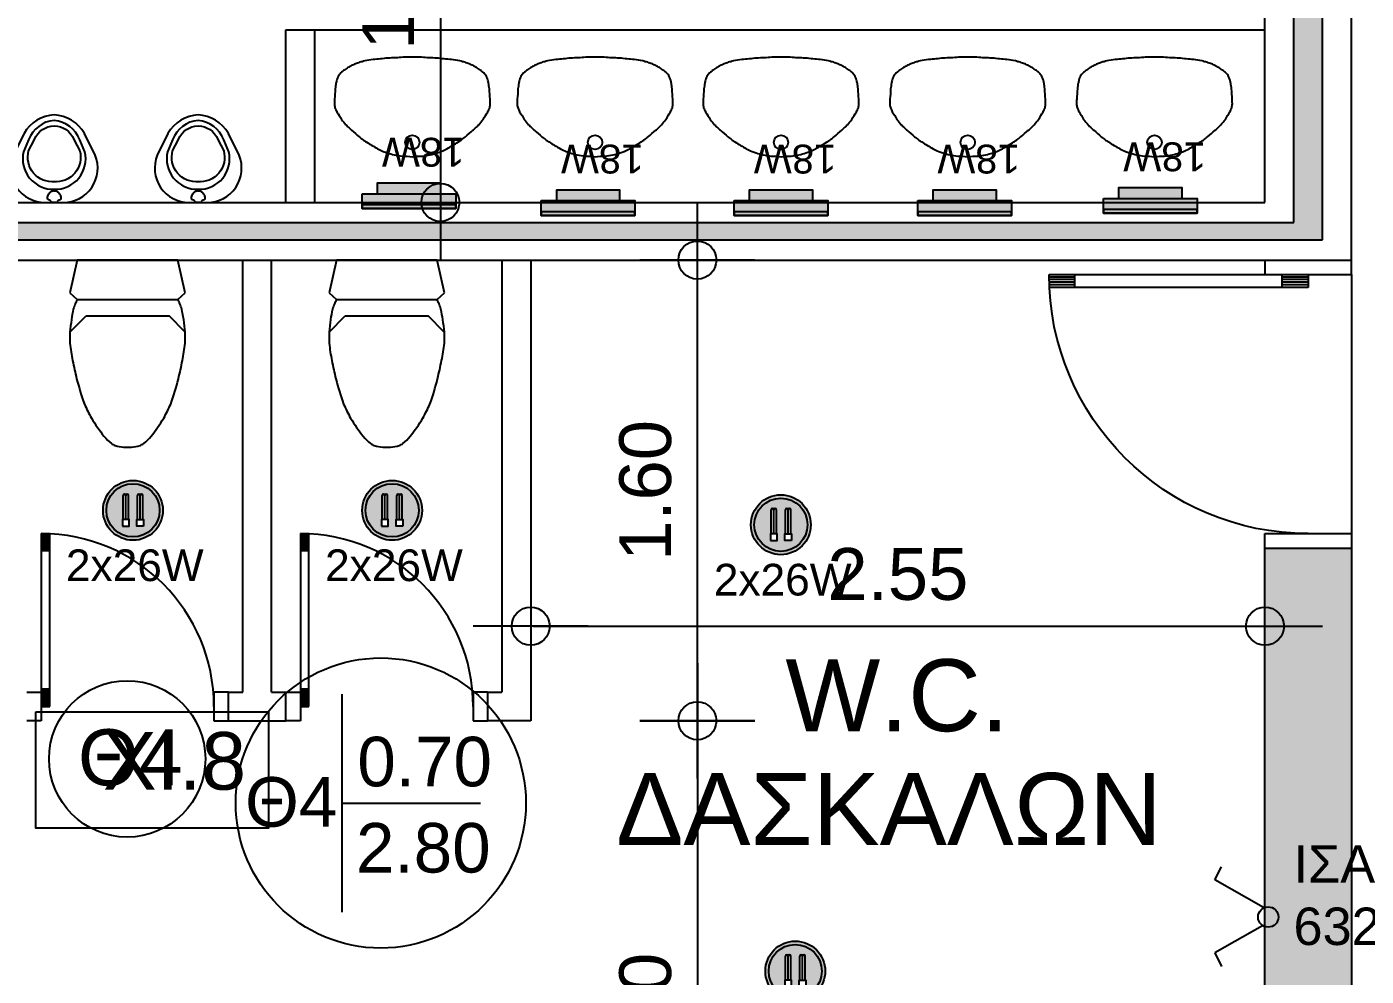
# Model space of a CAD drawing. Header units: metres. Extents: x -11 to 85, y -301 to 135.
# Drawn here: x 17.824 to 22.475, y -206.634 to -203.337 of the extents above; entities that cross this region are included whole.
import ezdxf

# ---------------------------------------------------------------- set-up
doc = ezdxf.new("R2010")
doc.units = ezdxf.units.M
doc.header["$LTSCALE"] = 0.036
doc.header["$PDMODE"] = 2
for name, color, linetype in [('arxitek isogeio', 252, 'Continuous'), ('DIMBLK', 252, 'Continuous'), ('elec fota hatch', 31, 'Continuous'), ('elec text', 20, 'Continuous'), ('electext', 20, 'Continuous'), ('Epipla', 252, 'Continuous'), ('hatch color', 252, 'Continuous'), ('HLEK_FL001_SYMBOLS', 230, 'Continuous'), ('Parathira', 252, 'Continuous')]:
    doc.layers.add(name, color=color, linetype=linetype)
doc.styles.add('COMU-N', font='arial.ttf')
doc.styles.get("Standard").update_dxf_attribs({"font": 'arial.ttf'})
doc.dimstyles.new('CADWDOT', dxfattribs={"dimscale": 0.1, "dimtxt": 1.8, "dimasz": 0.08, "dimexe": 2, "dimexo": 0, "dimgap": 0.09, "dimtad": 0, "dimrnd": 0.001, "dimzin": 0, "dimdsep": 46, "dimtxsty": 'Standard', "dimblk1": 'ARTDIM', "dimblk2": 'ARTDIM', "dimsah": 1, "dimcen": 0.09, "dimdle": 0.05, "dimse1": 1, "dimse2": 1, "dimadec": 0, "dimazin": 0, "dimtfac": 1, "dimtmove": 0, "dimatfit": 3, "dimldrblk": 'ARTDIM', "dimfxl": 2, "dimtvp": 0.9999, "dimtolj": 1, "dimtzin": 0, "dimarcsym": 0})

# ---------------------------------------------------------------- blocks, each defined once
blk = doc.blocks.new('ARTDIM')
at = {"layer": 'DIMBLK'}
for p, q in [((0, -24.9975), (0, 24.9975)), ((-24.9975, 0), (24.9975, 0))]:
    blk.add_line(p, q, dxfattribs=at)
blk.add_circle((0, 0), 8.25, dxfattribs=at)
blk = doc.blocks.new('*D1378')
at = {"layer": 'arxitek isogeio', "color": 0, "lineweight": -2}
blk.add_line((19.26, -202.4048), (19.26, -203.9388), dxfattribs=at)
at = {"layer": 'Defpoints', "color": 0, "transparency": 16777216}
for p in [(19.26, -202.3968), (19.26, -203.9468), (19.3945, -203.9468)]:
    blk.add_point(p, dxfattribs=at)
at = {"layer": 'arxitek isogeio', "color": 0, "lineweight": -2, "xscale": 0.008, "yscale": 0.008, "zscale": 0.008}
for p, rotation in [((19.26, -202.3968), 90), ((19.26, -203.9468), 270)]:
    blk.add_blockref('ARTDIM', p, dxfattribs=dict(at, rotation=rotation))
at = {"layer": 'arxitek isogeio', "color": 0, "insert": (19.08, -203.1718), "char_height": 0.18, "attachment_point": 5, "rotation": 90}
blk.add_mtext('\\A1;1.55', dxfattribs=at)
blk = doc.blocks.new('A$C27552F6E')
at = {"layer": 'Parathira'}
for p, q in [((0, -0.05), (0, 0)), ((0.3, 0), (0.3, -0.05)), ((0.3, -0.05), (0, -0.05)), ((0.15, -0.05), (0.15, -0.095)), ((1.05, -0.05), (0.15, -0.05)), ((0.15, -0.059), (0.24, -0.059)), ((0.15, -0.068), (0.24, -0.068)), ((0.15, -0.077), (0.24, -0.077)), ((0.15, -0.086), (0.24, -0.086)), ((0.24, -0.095), (0.24, -0.05)), ((0.96, -0.095), (0.96, -0.05)), ((0.96, -0.059), (1.05, -0.059)), ((0.96, -0.068), (1.0498, -0.068)), ((0.96, -0.077), (1.0496, -0.077)), ((0.96, -0.086), (1.0493, -0.086)), ((0.15, -0.095), (1.0489, -0.095)), ((0.3, -0.95), (0, -0.95)), ((0, -0.95), (0, -1)), ((0.3, -1), (0.3, -0.95))]:
    blk.add_line(p, q, dxfattribs=at)
blk.add_arc((0.15, -0.05), 0.9, 270, 0, dxfattribs=at)
blk = doc.blocks.new('A$C63AD02B1')
at = {"layer": 'Epipla'}
for points in [[(0.0312, 0, 0.530827), (0.1424, 0.1644), (0.1048, 0.2403, 0.24908), (0, 0.3047, 0.24908), (-0.1048, 0.2403), (-0.1424, 0.1644, 0.530827), (-0.0312, 0), (-0.0075, 0, 0.530827)], [(0.5312, 0, 0.530827), (0.6424, 0.1644), (0.6048, 0.2403, 0.24908), (0.5, 0.3047, 0.24908), (0.3952, 0.2403), (0.3576, 0.1644, 0.530827), (0.4688, 0), (0.4925, 0, 0.530827)], [(1.0312, 0, 0.530827), (1.1424, 0.1644), (1.1048, 0.2403, 0.24908), (1, 0.3047, 0.24908), (0.8952, 0.2403), (0.8576, 0.1644, 0.530827), (0.9688, 0), (0.9925, 0, 0.530827)], [(1.5312, 0, 0.530827), (1.6424, 0.1644), (1.6048, 0.2403, 0.24908), (1.5, 0.3047, 0.24908), (1.3952, 0.2403), (1.3576, 0.1644, 0.530827), (1.4688, 0), (1.4925, 0, 0.530827)], [(2.0312, 0, 0.530827), (2.1424, 0.1644), (2.1048, 0.2403, 0.24908), (2, 0.3047, 0.24908), (1.8952, 0.2403), (1.8576, 0.1644, 0.530827), (1.9688, 0), (1.9925, 0, 0.530827)], [(2.6265, 0, 0.530827), (2.7377, 0.1644), (2.7001, 0.2403, 0.24908), (2.5953, 0.3047, 0.24908), (2.4905, 0.2403), (2.4529, 0.1644, 0.530827), (2.5641, 0), (2.5878, 0, 0.530827)], [(3.1265, 0, 0.530827), (3.2377, 0.1644), (3.2001, 0.2403, 0.24908), (3.0953, 0.3047, 0.24908), (2.9905, 0.2403), (2.9529, 0.1644, 0.530827), (3.0641, 0), (3.0878, 0, 0.530827)], [(0.0022, 0.0724, -0.528142), (-0.0887, 0.1799), (-0.0683, 0.2194, -0.292785), (0, 0.2668, -0.292785), (0.0683, 0.2194), (0.0887, 0.1799, -0.528142), (-0.0022, 0.0724)], [(0.5022, 0.0724, -0.528142), (0.4113, 0.1799), (0.4317, 0.2194, -0.292785), (0.5, 0.2668, -0.292785), (0.5683, 0.2194), (0.5887, 0.1799, -0.528142), (0.4978, 0.0724)], [(1.0022, 0.0724, -0.528142), (0.9113, 0.1799), (0.9317, 0.2194, -0.292785), (1, 0.2668, -0.292785), (1.0683, 0.2194), (1.0887, 0.1799, -0.528142), (0.9978, 0.0724)], [(1.5022, 0.0724, -0.528142), (1.4113, 0.1799), (1.4317, 0.2194, -0.292785), (1.5, 0.2668, -0.292785), (1.5683, 0.2194), (1.5887, 0.1799, -0.528142), (1.4978, 0.0724)], [(2.0022, 0.0724, -0.528142), (1.9113, 0.1799), (1.9317, 0.2194, -0.292785), (2, 0.2668, -0.292785), (2.0683, 0.2194), (2.0887, 0.1799, -0.528142), (1.9978, 0.0724)], [(2.5975, 0.0724, -0.528142), (2.5066, 0.1799), (2.527, 0.2194, -0.292785), (2.5953, 0.2668, -0.292785), (2.6636, 0.2194), (2.6839, 0.1799, -0.528142), (2.5931, 0.0724)], [(3.0975, 0.0724, -0.528142), (3.0066, 0.1799), (3.027, 0.2194, -0.292785), (3.0953, 0.2668, -0.292785), (3.1636, 0.2194), (3.1839, 0.1799, -0.528142), (3.0931, 0.0724)], [(0.0075, 0), (0.0312, 0, 0.530827)], [(0.5075, 0), (0.5312, 0, 0.530827)], [(1.0075, 0), (1.0312, 0, 0.530827)], [(1.5075, 0), (1.5312, 0, 0.530827)], [(2.0075, 0), (2.0312, 0, 0.530827)], [(2.6028, 0), (2.6265, 0, 0.530827)], [(3.1028, 0), (3.1265, 0, 0.530827)]]:
    blk.add_lwpolyline(points, format="xyb", dxfattribs=at)
for points in [[(0, 0.0459, 0.491013), (0.1066, 0.1763), (0.0887, 0.2182, 0.284123), (0, 0.2854, 0.284123), (-0.0887, 0.2182), (-0.1066, 0.1763, 0.491013)], [(0.5, 0.0459, 0.491013), (0.6066, 0.1763), (0.5887, 0.2182, 0.284123), (0.5, 0.2854, 0.284123), (0.4113, 0.2182), (0.3934, 0.1763, 0.491013)], [(1, 0.0459, 0.491013), (1.1066, 0.1763), (1.0887, 0.2182, 0.284123), (1, 0.2854, 0.284123), (0.9113, 0.2182), (0.8934, 0.1763, 0.491013)], [(1.5, 0.0459, 0.491013), (1.6066, 0.1763), (1.5887, 0.2182, 0.284123), (1.5, 0.2854, 0.284123), (1.4113, 0.2182), (1.3934, 0.1763, 0.491013)], [(2, 0.0459, 0.491013), (2.1066, 0.1763), (2.0887, 0.2182, 0.284123), (2, 0.2854, 0.284123), (1.9113, 0.2182), (1.8934, 0.1763, 0.491013)], [(2.5953, 0.0459, 0.491013), (2.7019, 0.1763), (2.6839, 0.2182, 0.284123), (2.5953, 0.2854, 0.284123), (2.5066, 0.2182), (2.4887, 0.1763, 0.491013)], [(3.0953, 0.0459, 0.491013), (3.2019, 0.1763), (3.1839, 0.2182, 0.284123), (3.0953, 0.2854, 0.284123), (3.0066, 0.2182), (2.9887, 0.1763, 0.491013)]]:
    blk.add_lwpolyline(points, format="xyb", close=True, dxfattribs=at)
for points in [[(0.0104, 0.0031), (0.0104, 0.002), (0.01, 0.001), (0.009, 0.0003), (0.0075, 0), (-0.0075, 0), (-0.009, 0.0003), (-0.01, 0.001), (-0.0104, 0.002), (-0.0104, 0.0031), (-0.0115, 0.0053), (-0.0138, 0.007), (-0.0168, 0.008), (-0.0203, 0.0096), (-0.0226, 0.012), (-0.0233, 0.0148), (-0.0231, 0.0183), (-0.0224, 0.0218), (-0.0214, 0.0253), (-0.0201, 0.0281), (-0.0185, 0.0307), (-0.0165, 0.0333), (-0.0141, 0.0355), (-0.0113, 0.0375), (-0.0082, 0.0393), (-0.0056, 0.0402), (-0.0029, 0.0408), (0, 0.041), (0.0029, 0.0408), (0.0056, 0.0402), (0.0082, 0.0393), (0.0113, 0.0375), (0.0141, 0.0355), (0.0165, 0.0333), (0.0185, 0.0307), (0.0201, 0.0281), (0.0214, 0.0253), (0.0224, 0.0218), (0.0231, 0.0183), (0.0233, 0.0148), (0.0226, 0.012), (0.0203, 0.0096), (0.0168, 0.008), (0.0138, 0.007), (0.0115, 0.0053)], [(0.5104, 0.0031), (0.5104, 0.002), (0.51, 0.001), (0.509, 0.0003), (0.5075, 0), (0.4925, 0), (0.491, 0.0003), (0.49, 0.001), (0.4896, 0.002), (0.4896, 0.0031), (0.4885, 0.0053), (0.4862, 0.007), (0.4832, 0.008), (0.4797, 0.0096), (0.4774, 0.012), (0.4767, 0.0148), (0.4769, 0.0183), (0.4776, 0.0218), (0.4786, 0.0253), (0.4799, 0.0281), (0.4815, 0.0307), (0.4835, 0.0333), (0.4859, 0.0355), (0.4887, 0.0375), (0.4918, 0.0393), (0.4944, 0.0402), (0.4971, 0.0408), (0.5, 0.041), (0.5029, 0.0408), (0.5056, 0.0402), (0.5082, 0.0393), (0.5113, 0.0375), (0.5141, 0.0355), (0.5165, 0.0333), (0.5185, 0.0307), (0.5201, 0.0281), (0.5214, 0.0253), (0.5224, 0.0218), (0.5231, 0.0183), (0.5233, 0.0148), (0.5226, 0.012), (0.5203, 0.0096), (0.5168, 0.008), (0.5138, 0.007), (0.5115, 0.0053)], [(1.0104, 0.0031), (1.0104, 0.002), (1.01, 0.001), (1.009, 0.0003), (1.0075, 0), (0.9925, 0), (0.991, 0.0003), (0.99, 0.001), (0.9896, 0.002), (0.9896, 0.0031), (0.9885, 0.0053), (0.9862, 0.007), (0.9832, 0.008), (0.9797, 0.0096), (0.9774, 0.012), (0.9767, 0.0148), (0.9769, 0.0183), (0.9776, 0.0218), (0.9786, 0.0253), (0.9799, 0.0281), (0.9815, 0.0307), (0.9835, 0.0333), (0.9859, 0.0355), (0.9887, 0.0375), (0.9918, 0.0393), (0.9944, 0.0402), (0.9971, 0.0408), (1, 0.041), (1.0029, 0.0408), (1.0056, 0.0402), (1.0082, 0.0393), (1.0113, 0.0375), (1.0141, 0.0355), (1.0165, 0.0333), (1.0185, 0.0307), (1.0201, 0.0281), (1.0214, 0.0253), (1.0224, 0.0218), (1.0231, 0.0183), (1.0233, 0.0148), (1.0226, 0.012), (1.0203, 0.0096), (1.0168, 0.008), (1.0138, 0.007), (1.0115, 0.0053)], [(1.5104, 0.0031), (1.5104, 0.002), (1.51, 0.001), (1.509, 0.0003), (1.5075, 0), (1.4925, 0), (1.491, 0.0003), (1.49, 0.001), (1.4896, 0.002), (1.4896, 0.0031), (1.4885, 0.0053), (1.4862, 0.007), (1.4832, 0.008), (1.4797, 0.0096), (1.4774, 0.012), (1.4767, 0.0148), (1.4769, 0.0183), (1.4776, 0.0218), (1.4786, 0.0253), (1.4799, 0.0281), (1.4815, 0.0307), (1.4835, 0.0333), (1.4859, 0.0355), (1.4887, 0.0375), (1.4918, 0.0393), (1.4944, 0.0402), (1.4971, 0.0408), (1.5, 0.041), (1.5029, 0.0408), (1.5056, 0.0402), (1.5082, 0.0393), (1.5113, 0.0375), (1.5141, 0.0355), (1.5165, 0.0333), (1.5185, 0.0307), (1.5201, 0.0281), (1.5214, 0.0253), (1.5224, 0.0218), (1.5231, 0.0183), (1.5233, 0.0148), (1.5226, 0.012), (1.5203, 0.0096), (1.5168, 0.008), (1.5138, 0.007), (1.5115, 0.0053)], [(2.0104, 0.0031), (2.0104, 0.002), (2.01, 0.001), (2.009, 0.0003), (2.0075, 0), (1.9925, 0), (1.991, 0.0003), (1.99, 0.001), (1.9896, 0.002), (1.9896, 0.0031), (1.9885, 0.0053), (1.9862, 0.007), (1.9832, 0.008), (1.9797, 0.0096), (1.9774, 0.012), (1.9767, 0.0148), (1.9769, 0.0183), (1.9776, 0.0218), (1.9786, 0.0253), (1.9799, 0.0281), (1.9815, 0.0307), (1.9835, 0.0333), (1.9859, 0.0355), (1.9887, 0.0375), (1.9918, 0.0393), (1.9944, 0.0402), (1.9971, 0.0408), (2, 0.041), (2.0029, 0.0408), (2.0056, 0.0402), (2.0082, 0.0393), (2.0113, 0.0375), (2.0141, 0.0355), (2.0165, 0.0333), (2.0185, 0.0307), (2.0201, 0.0281), (2.0214, 0.0253), (2.0224, 0.0218), (2.0231, 0.0183), (2.0233, 0.0148), (2.0226, 0.012), (2.0203, 0.0096), (2.0168, 0.008), (2.0138, 0.007), (2.0115, 0.0053)], [(2.6057, 0.0031), (2.6057, 0.002), (2.6053, 0.001), (2.6043, 0.0003), (2.6028, 0), (2.5878, 0), (2.5863, 0.0003), (2.5852, 0.001), (2.5848, 0.002), (2.5848, 0.0031), (2.5838, 0.0053), (2.5815, 0.007), (2.5785, 0.008), (2.575, 0.0096), (2.5727, 0.012), (2.572, 0.0148), (2.5722, 0.0183), (2.5729, 0.0218), (2.5739, 0.0253), (2.5752, 0.0281), (2.5768, 0.0307), (2.5788, 0.0333), (2.5812, 0.0355), (2.584, 0.0375), (2.5871, 0.0393), (2.5897, 0.0402), (2.5924, 0.0408), (2.5953, 0.041), (2.5982, 0.0408), (2.6009, 0.0402), (2.6035, 0.0393), (2.6066, 0.0375), (2.6094, 0.0355), (2.6118, 0.0333), (2.6138, 0.0307), (2.6154, 0.0281), (2.6167, 0.0253), (2.6177, 0.0218), (2.6184, 0.0183), (2.6186, 0.0148), (2.6179, 0.012), (2.6156, 0.0096), (2.6121, 0.008), (2.609, 0.007), (2.6068, 0.0053)], [(3.1057, 0.0031), (3.1057, 0.002), (3.1053, 0.001), (3.1043, 0.0003), (3.1028, 0), (3.0878, 0), (3.0863, 0.0003), (3.0852, 0.001), (3.0848, 0.002), (3.0848, 0.0031), (3.0838, 0.0053), (3.0815, 0.007), (3.0785, 0.008), (3.075, 0.0096), (3.0727, 0.012), (3.072, 0.0148), (3.0722, 0.0183), (3.0729, 0.0218), (3.0739, 0.0253), (3.0752, 0.0281), (3.0768, 0.0307), (3.0788, 0.0333), (3.0812, 0.0355), (3.084, 0.0375), (3.0871, 0.0393), (3.0897, 0.0402), (3.0924, 0.0408), (3.0953, 0.041), (3.0982, 0.0408), (3.1009, 0.0402), (3.1035, 0.0393), (3.1066, 0.0375), (3.1094, 0.0355), (3.1118, 0.0333), (3.1138, 0.0307), (3.1154, 0.0281), (3.1167, 0.0253), (3.1177, 0.0218), (3.1184, 0.0183), (3.1186, 0.0148), (3.1179, 0.012), (3.1156, 0.0096), (3.1121, 0.008), (3.109, 0.007), (3.1068, 0.0053)]]:
    blk.add_lwpolyline(points, close=True, dxfattribs=at)
blk = doc.blocks.new('A$C21535999')
at = {"layer": 'Epipla'}
blk.add_line((0, 0), (3.3, 0), dxfattribs=at)
for points in [[(0.307, -0.096, -0.013573), (0.2538, -0.0985, -0.014031), (0.2026, -0.1037, -0.016899), (0.1735, -0.1085, -0.026903), (0.1556, -0.1132, -0.022108), (0.1411, -0.1184, -0.02356), (0.1279, -0.1246, -0.017273), (0.1153, -0.1319, -0.016233), (0.1024, -0.1405, -0.019418), (0.0934, -0.1475, -0.028587), (0.0878, -0.1529, -0.048992), (0.0831, -0.1589, -0.042361), (0.079, -0.1667, -0.029511), (0.0762, -0.1749, -0.023278), (0.0738, -0.1855, -0.021917), (0.071, -0.2059, -0.012795), (0.0686, -0.2411, -0.010423), (0.0683, -0.2574, -0.025297), (0.0686, -0.2641, -0.065971), (0.0701, -0.2703, -0.025481), (0.0768, -0.2854, -0.03528), (0.0926, -0.3121, -0.045566), (0.1081, -0.3305, -0.006128), (0.1191, -0.3411, -0.007593), (0.1282, -0.3494, -0.008578), (0.1543, -0.3718, -0.015938), (0.1689, -0.3832, -0.014374), (0.1789, -0.39, -0.00754), (0.1985, -0.4021, -0.014471), (0.2184, -0.4133, -0.015125), (0.238, -0.4229, -0.030702), (0.2522, -0.4282, -0.018445), (0.2764, -0.4347, -0.031404), (0.3039, -0.4392, -0.024993), (0.3388, -0.441, -0.024993), (0.3737, -0.4392, -0.031404), (0.4012, -0.4347, -0.018445), (0.4254, -0.4282, -0.030702), (0.4396, -0.4229, -0.015125), (0.4592, -0.4133, -0.014471), (0.4792, -0.4021, -0.00754), (0.4987, -0.39, -0.014374), (0.5087, -0.3832, -0.015938), (0.5233, -0.3718, -0.008578), (0.5495, -0.3494, -0.007593), (0.5586, -0.3411, -0.006128), (0.5696, -0.3305, -0.045566), (0.585, -0.3121, -0.03528), (0.6009, -0.2854, -0.025481), (0.6075, -0.2703, -0.065971), (0.609, -0.2641, -0.025297), (0.6093, -0.2574, -0.010423), (0.609, -0.2411, -0.012795), (0.6066, -0.2059, -0.021917), (0.6038, -0.1855, -0.023278), (0.6014, -0.1749, -0.029511), (0.5986, -0.1667, -0.042361), (0.5945, -0.1589, -0.048992), (0.5899, -0.1529, -0.028587), (0.5842, -0.1475, -0.019418), (0.5752, -0.1405, -0.016233), (0.5623, -0.1319, -0.017273), (0.5497, -0.1246, -0.02356), (0.5366, -0.1184, -0.022108), (0.5221, -0.1132, -0.026903), (0.5041, -0.1085, -0.016899), (0.4751, -0.1037, -0.014031), (0.4238, -0.0985, -0.013573), (0.3707, -0.096, -0.004952), (0.3388, -0.0957, -0.004952)], [(0.9417, -0.096, -0.013573), (0.8885, -0.0985, -0.014031), (0.8373, -0.1037, -0.016899), (0.8082, -0.1085, -0.026903), (0.7903, -0.1132, -0.022108), (0.7758, -0.1184, -0.02356), (0.7627, -0.1246, -0.017273), (0.7501, -0.1319, -0.016233), (0.7372, -0.1405, -0.019418), (0.7281, -0.1475, -0.028587), (0.7225, -0.1529, -0.048992), (0.7178, -0.1589, -0.042361), (0.7138, -0.1667, -0.029511), (0.711, -0.1749, -0.023278), (0.7085, -0.1855, -0.021917), (0.7057, -0.2059, -0.012795), (0.7034, -0.2411, -0.010423), (0.703, -0.2574, -0.025297), (0.7034, -0.2641, -0.065971), (0.7048, -0.2703, -0.025481), (0.7115, -0.2854, -0.03528), (0.7274, -0.3121, -0.045566), (0.7428, -0.3305, -0.006128), (0.7538, -0.3411, -0.007593), (0.7629, -0.3494, -0.008578), (0.789, -0.3718, -0.015938), (0.8037, -0.3832, -0.014374), (0.8136, -0.39, -0.00754), (0.8332, -0.4021, -0.014471), (0.8531, -0.4133, -0.015125), (0.8728, -0.4229, -0.030702), (0.8869, -0.4282, -0.018445), (0.9112, -0.4347, -0.031404), (0.9386, -0.4392, -0.024993), (0.9735, -0.441, -0.024993), (1.0085, -0.4392, -0.031404), (1.0359, -0.4347, -0.018445), (1.0602, -0.4282, -0.030702), (1.0743, -0.4229, -0.015125), (1.094, -0.4133, -0.014471), (1.1139, -0.4021, -0.00754), (1.1335, -0.39, -0.014374), (1.1434, -0.3832, -0.015938), (1.1581, -0.3718, -0.008578), (1.1842, -0.3494, -0.007593), (1.1933, -0.3411, -0.006128), (1.2043, -0.3305, -0.045566), (1.2197, -0.3121, -0.03528), (1.2356, -0.2854, -0.025481), (1.2423, -0.2703, -0.065971), (1.2437, -0.2641, -0.025297), (1.2441, -0.2574, -0.010423), (1.2437, -0.2411, -0.012795), (1.2414, -0.2059, -0.021917), (1.2386, -0.1855, -0.023278), (1.2361, -0.1749, -0.029511), (1.2333, -0.1667, -0.042361), (1.2293, -0.1589, -0.048992), (1.2246, -0.1529, -0.028587), (1.2189, -0.1475, -0.019418), (1.2099, -0.1405, -0.016233), (1.197, -0.1319, -0.017273), (1.1844, -0.1246, -0.02356), (1.1713, -0.1184, -0.022108), (1.1568, -0.1132, -0.026903), (1.1389, -0.1085, -0.016899), (1.1098, -0.1037, -0.014031), (1.0586, -0.0985, -0.013573), (1.0054, -0.096, -0.004952), (0.9735, -0.0957, -0.004952)], [(1.5874, -0.096, -0.013573), (1.5342, -0.0985, -0.014031), (1.483, -0.1037, -0.016899), (1.4539, -0.1085, -0.026903), (1.436, -0.1132, -0.022108), (1.4215, -0.1184, -0.02356), (1.4084, -0.1246, -0.017273), (1.3958, -0.1319, -0.016233), (1.3829, -0.1405, -0.019418), (1.3739, -0.1475, -0.028587), (1.3682, -0.1529, -0.048992), (1.3635, -0.1589, -0.042361), (1.3595, -0.1667, -0.029511), (1.3567, -0.1749, -0.023278), (1.3542, -0.1855, -0.021917), (1.3514, -0.2059, -0.012795), (1.3491, -0.2411, -0.010423), (1.3487, -0.2574, -0.025297), (1.3491, -0.2641, -0.065971), (1.3505, -0.2703, -0.025481), (1.3572, -0.2854, -0.03528), (1.3731, -0.3121, -0.045566), (1.3885, -0.3305, -0.006128), (1.3995, -0.3411, -0.007593), (1.4086, -0.3494, -0.008578), (1.4347, -0.3718, -0.015938), (1.4494, -0.3832, -0.014374), (1.4593, -0.39, -0.00754), (1.4789, -0.4021, -0.014471), (1.4988, -0.4133, -0.015125), (1.5185, -0.4229, -0.030702), (1.5326, -0.4282, -0.018445), (1.5569, -0.4347, -0.031404), (1.5844, -0.4392, -0.024993), (1.6193, -0.441, -0.024993), (1.6542, -0.4392, -0.031404), (1.6816, -0.4347, -0.018445), (1.7059, -0.4282, -0.030702), (1.72, -0.4229, -0.015125), (1.7397, -0.4133, -0.014471), (1.7596, -0.4021, -0.00754), (1.7792, -0.39, -0.014374), (1.7891, -0.3832, -0.015938), (1.8038, -0.3718, -0.008578), (1.8299, -0.3494, -0.007593), (1.839, -0.3411, -0.006128), (1.85, -0.3305, -0.045566), (1.8655, -0.3121, -0.03528), (1.8813, -0.2854, -0.025481), (1.888, -0.2703, -0.065971), (1.8895, -0.2641, -0.025297), (1.8898, -0.2574, -0.010423), (1.8895, -0.2411, -0.012795), (1.8871, -0.2059, -0.021917), (1.8843, -0.1855, -0.023278), (1.8818, -0.1749, -0.029511), (1.879, -0.1667, -0.042361), (1.875, -0.1589, -0.048992), (1.8703, -0.1529, -0.028587), (1.8647, -0.1475, -0.019418), (1.8556, -0.1405, -0.016233), (1.8428, -0.1319, -0.017273), (1.8301, -0.1246, -0.02356), (1.817, -0.1184, -0.022108), (1.8025, -0.1132, -0.026903), (1.7846, -0.1085, -0.016899), (1.7555, -0.1037, -0.014031), (1.7043, -0.0985, -0.013573), (1.6511, -0.096, -0.004952), (1.6193, -0.0957, -0.004952)], [(2.2359, -0.096, -0.013573), (2.1827, -0.0985, -0.014031), (2.1314, -0.1037, -0.016899), (2.1024, -0.1085, -0.026903), (2.0845, -0.1132, -0.022108), (2.07, -0.1184, -0.02356), (2.0568, -0.1246, -0.017273), (2.0442, -0.1319, -0.016233), (2.0313, -0.1405, -0.019418), (2.0223, -0.1475, -0.028587), (2.0167, -0.1529, -0.048992), (2.012, -0.1589, -0.042361), (2.0079, -0.1667, -0.029511), (2.0051, -0.1749, -0.023278), (2.0027, -0.1855, -0.021917), (1.9999, -0.2059, -0.012795), (1.9975, -0.2411, -0.010423), (1.9972, -0.2574, -0.025297), (1.9975, -0.2641, -0.065971), (1.999, -0.2703, -0.025481), (2.0057, -0.2854, -0.03528), (2.0215, -0.3121, -0.045566), (2.037, -0.3305, -0.006128), (2.048, -0.3411, -0.007593), (2.0571, -0.3494, -0.008578), (2.0832, -0.3718, -0.015938), (2.0978, -0.3832, -0.014374), (2.1078, -0.39, -0.00754), (2.1274, -0.4021, -0.014471), (2.1473, -0.4133, -0.015125), (2.1669, -0.4229, -0.030702), (2.1811, -0.4282, -0.018445), (2.2053, -0.4347, -0.031404), (2.2328, -0.4392, -0.024993), (2.2677, -0.441, -0.024993), (2.3026, -0.4392, -0.031404), (2.3301, -0.4347, -0.018445), (2.3543, -0.4282, -0.030702), (2.3685, -0.4229, -0.015125), (2.3881, -0.4133, -0.014471), (2.4081, -0.4021, -0.00754), (2.4276, -0.39, -0.014374), (2.4376, -0.3832, -0.015938), (2.4522, -0.3718, -0.008578), (2.4784, -0.3494, -0.007593), (2.4875, -0.3411, -0.006128), (2.4984, -0.3305, -0.045566), (2.5139, -0.3121, -0.03528), (2.5298, -0.2854, -0.025481), (2.5364, -0.2703, -0.065971), (2.5379, -0.2641, -0.025297), (2.5382, -0.2574, -0.010423), (2.5379, -0.2411, -0.012795), (2.5355, -0.2059, -0.021917), (2.5327, -0.1855, -0.023278), (2.5303, -0.1749, -0.029511), (2.5275, -0.1667, -0.042361), (2.5234, -0.1589, -0.048992), (2.5187, -0.1529, -0.028587), (2.5131, -0.1475, -0.019418), (2.5041, -0.1405, -0.016233), (2.4912, -0.1319, -0.017273), (2.4786, -0.1246, -0.02356), (2.4655, -0.1184, -0.022108), (2.4509, -0.1132, -0.026903), (2.433, -0.1085, -0.016899), (2.404, -0.1037, -0.014031), (2.3527, -0.0985, -0.013573), (2.2996, -0.096, -0.004952), (2.2677, -0.0957, -0.004952)], [(2.8843, -0.096, -0.013573), (2.8311, -0.0985, -0.014031), (2.7799, -0.1037, -0.016899), (2.7508, -0.1085, -0.026903), (2.7329, -0.1132, -0.022108), (2.7184, -0.1184, -0.02356), (2.7053, -0.1246, -0.017273), (2.6927, -0.1319, -0.016233), (2.6798, -0.1405, -0.019418), (2.6708, -0.1475, -0.028587), (2.6651, -0.1529, -0.048992), (2.6604, -0.1589, -0.042361), (2.6564, -0.1667, -0.029511), (2.6536, -0.1749, -0.023278), (2.6511, -0.1855, -0.021917), (2.6483, -0.2059, -0.012795), (2.646, -0.2411, -0.010423), (2.6456, -0.2574, -0.025297), (2.646, -0.2641, -0.065971), (2.6474, -0.2703, -0.025481), (2.6541, -0.2854, -0.03528), (2.67, -0.3121, -0.045566), (2.6854, -0.3305, -0.006128), (2.6964, -0.3411, -0.007593), (2.7055, -0.3494, -0.008578), (2.7316, -0.3718, -0.015938), (2.7463, -0.3832, -0.014374), (2.7562, -0.39, -0.00754), (2.7758, -0.4021, -0.014471), (2.7957, -0.4133, -0.015125), (2.8154, -0.4229, -0.030702), (2.8295, -0.4282, -0.018445), (2.8538, -0.4347, -0.031404), (2.8812, -0.4392, -0.024993), (2.9162, -0.441, -0.024993), (2.9511, -0.4392, -0.031404), (2.9785, -0.4347, -0.018445), (3.0028, -0.4282, -0.030702), (3.0169, -0.4229, -0.015125), (3.0366, -0.4133, -0.014471), (3.0565, -0.4021, -0.00754), (3.0761, -0.39, -0.014374), (3.086, -0.3832, -0.015938), (3.1007, -0.3718, -0.008578), (3.1268, -0.3494, -0.007593), (3.1359, -0.3411, -0.006128), (3.1469, -0.3305, -0.045566), (3.1623, -0.3121, -0.03528), (3.1782, -0.2854, -0.025481), (3.1849, -0.2703, -0.065971), (3.1863, -0.2641, -0.025297), (3.1867, -0.2574, -0.010423), (3.1863, -0.2411, -0.012795), (3.184, -0.2059, -0.021917), (3.1812, -0.1855, -0.023278), (3.1787, -0.1749, -0.029511), (3.1759, -0.1667, -0.042361), (3.1719, -0.1589, -0.048992), (3.1672, -0.1529, -0.028587), (3.1616, -0.1475, -0.019418), (3.1525, -0.1405, -0.016233), (3.1396, -0.1319, -0.017273), (3.127, -0.1246, -0.02356), (3.1139, -0.1184, -0.022108), (3.0994, -0.1132, -0.026903), (3.0815, -0.1085, -0.016899), (3.0524, -0.1037, -0.014031), (3.0012, -0.0985, -0.013573), (2.948, -0.096, -0.004952), (2.9162, -0.0957, -0.004952)]]:
    blk.add_lwpolyline(points, format="xyb", close=True, dxfattribs=at)
for centre in [(0.3388, -0.3913), (0.9735, -0.3913), (1.6193, -0.3913), (2.2677, -0.3913), (2.9162, -0.3913)]:
    blk.add_circle(centre, 0.025, dxfattribs=at)
blk = doc.blocks.new('A$C42762A58')
at = {"layer": 'Parathira'}
for p, q in [((-0.65, 0), (-0.7, 0)), ((-0.65, -0.1), (-0.65, 0)), ((-0.05, 0), (0, 0)), ((-0.05, -0.1), (-0.05, 0)), ((-0.08, -0.05), (-0.08, -0.6492)), ((-0.05, -0.05), (-0.08, -0.05)), ((-0.074, -0.05), (-0.074, -0.11)), ((-0.068, -0.05), (-0.068, -0.11)), ((-0.062, -0.05), (-0.062, -0.11)), ((-0.056, -0.05), (-0.056, -0.11)), ((-0.05, -0.65), (-0.05, -0.05)), ((-0.7, -0.1), (-0.65, -0.1)), ((-0.08, -0.11), (-0.05, -0.11)), ((0, -0.1), (-0.05, -0.1)), ((-0.08, -0.59), (-0.05, -0.59)), ((-0.074, -0.59), (-0.074, -0.6495)), ((-0.068, -0.59), (-0.068, -0.6497)), ((-0.062, -0.59), (-0.062, -0.6499)), ((-0.056, -0.59), (-0.056, -0.65))]:
    blk.add_line(p, q, dxfattribs=at)
blk.add_arc((-0.05, -0.05), 0.6, 180, 270, dxfattribs=at)
blk = doc.blocks.new('A$C01D1717B')
at = {"layer": 'Epipla'}
for p, q in [((0, 0.65), (-0.0135, 0.65)), ((0.0135, 0.65), (0, 0.65)), ((-0.2, 0.2499), (-0.144, 0.1936)), ((0.2, 0.2499), (0.144, 0.1936)), ((0.144, 0.1936), (-0.144, 0.1936)), ((-0.1749, 0.1375), (-0.2001, 0.1135)), ((-0.2001, 0.1135), (-0.175, 0)), ((0.1749, 0.1375), (-0.1749, 0.1375)), ((0.2001, 0.1135), (0.1749, 0.1375)), ((0.175, 0), (0.2001, 0.1135)), ((-0.175, 0), (0.175, 0))]:
    blk.add_line(p, q, dxfattribs=at)
for centre, radius, start, end in [((0.5838, 0.1051), 0.8367, 142.7081, 147.9774), ((0.0553, 0.4986), 0.178, 128.7755, 140.4002), ((0.0095, 0.5223), 0.1325, 113.5158, 119.7223), ((0.0017, 0.5015), 0.1493, 95.8581, 107.5743), ((-0.0122, 0.4507), 0.201, 73.9357, 82.632), ((-0.0082, 0.5249), 0.1296, 60.2089, 66.553), ((-0.1951, 0.3568), 0.3767, 42.6693, 48.155), ((-0.6395, 0.0666), 0.9044, 32.2198, 37.0946), ((0.7563, 0.0754), 1.001, 151.7723, 154.8817), ((-0.4244, 0.2421), 0.6297, 24.2013, 29.1447), ((0.8911, 0.1347), 1.1034, 160.6547, 165.4233), ((-1.2303, 0.0313), 1.4578, 15.1565, 18.7655), ((3.6947, -0.473), 3.9714, 167.1169, 168.0548), ((-2.6921, -0.2523), 2.9449, 11.7817, 13.0466), ((1.3013, 0.0857), 1.5151, 169.9942, 172.2813), ((-0.6437, 0.1882), 0.8498, 6.8232, 10.9013), ((0.2581, 0.2701), 0.4586, 177.608, 182.392), ((-0.2946, 0.2701), 0.495, 357.784, 2.216), ((0.9792, 0.3647), 1.1848, 185.5115, 187.6706), ((-1.2553, 0.3966), 1.4627, 352.5346, 354.2834), ((0.8678, 0.3808), 1.0769, 189.3117, 191.2555), ((-0.2569, 0.27), 0.4563, 347.4222, 352.0106), ((0.059, 0.2466), 0.2588, 197.0622, 201.4426), ((-0.027, 0.2178), 0.1683, 203.0373, 208.51), ((-0.1052, 0.2817), 0.315, 332.7649, 335.6878), ((-0.8352, 0.5177), 1.0808, 340.2234, 341.2719)]:
    blk.add_arc(centre, radius, start, end, dxfattribs=at)
blk = doc.blocks.new('*D1417')
at = {"layer": 'arxitek isogeio', "color": 0, "lineweight": -2}
blk.add_line((20.1524, -205.7388), (20.1524, -204.1548), dxfattribs=at)
at = {"layer": 'Defpoints', "color": 0, "transparency": 16777216}
for p in [(19.5352, -204.1468), (20.1524, -204.1468), (19.5352, -205.7468)]:
    blk.add_point(p, dxfattribs=at)
at = {"layer": 'arxitek isogeio', "color": 0, "lineweight": -2, "xscale": 0.008, "yscale": 0.008, "zscale": 0.008}
for p, rotation in [((20.1524, -204.1468), 90), ((20.1524, -205.7468), 270)]:
    blk.add_blockref('ARTDIM', p, dxfattribs=dict(at, rotation=rotation))
at = {"layer": 'arxitek isogeio', "color": 0, "insert": (19.9724, -204.9468), "char_height": 0.18, "attachment_point": 5, "rotation": 90}
blk.add_mtext('\\A1;1.60', dxfattribs=at)
blk = doc.blocks.new('*D1418')
at = {"layer": 'arxitek isogeio', "color": 0, "lineweight": -2}
blk.add_line((20.1524, -205.7548), (20.1524, -207.8388), dxfattribs=at)
at = {"layer": 'Defpoints', "color": 0, "transparency": 16777216}
for p in [(19.5352, -205.7468), (19.5352, -207.8468), (20.1524, -207.8468)]:
    blk.add_point(p, dxfattribs=at)
at = {"layer": 'arxitek isogeio', "color": 0, "lineweight": -2, "xscale": 0.008, "yscale": 0.008, "zscale": 0.008}
for p, rotation in [((20.1524, -205.7468), 90), ((20.1524, -207.8468), 270)]:
    blk.add_blockref('ARTDIM', p, dxfattribs=dict(at, rotation=rotation))
at = {"layer": 'arxitek isogeio', "color": 0, "insert": (19.9724, -206.7968), "char_height": 0.18, "attachment_point": 5, "rotation": 90}
blk.add_mtext('\\A1;2.10', dxfattribs=at)
blk = doc.blocks.new('*D1435')
at = {"layer": 'arxitek isogeio', "color": 0, "lineweight": -2}
blk.add_line((19.5817, -205.4182), (22.1157, -205.4182), dxfattribs=at)
at = {"layer": 'Defpoints', "color": 0, "transparency": 16777216}
for p in [(22.1237, -205.4182), (19.5737, -205.7468), (22.1237, -205.7468)]:
    blk.add_point(p, dxfattribs=at)
at = {"layer": 'arxitek isogeio', "color": 0, "lineweight": -2, "xscale": 0.008, "yscale": 0.008, "zscale": 0.008, "rotation": 180}
blk.add_blockref('ARTDIM', (19.5737, -205.4182), dxfattribs=at)
at = {"layer": 'arxitek isogeio', "color": 0, "lineweight": -2, "xscale": 0.008, "yscale": 0.008, "zscale": 0.008}
blk.add_blockref('ARTDIM', (22.1237, -205.4182), dxfattribs=at)
at = {"layer": 'arxitek isogeio', "color": 0, "insert": (20.8487, -205.2382), "char_height": 0.18, "attachment_point": 5}
blk.add_mtext('\\A1;2.55', dxfattribs=at)
blk = doc.blocks.new('fota_aplika wc')
at = {"layer": 'elec fota hatch'}
blk.add_hatch(color=256, dxfattribs=at).paths.add_polyline_path([(85.4907, -105.3584), (85.4907, -105.32), (85.1655, -105.32), (85.1655, -105.3584)])
at = {"layer": 'hatch color'}
blk.add_hatch(color=9, dxfattribs=at).paths.add_polyline_path([(85.1655, -105.3584), (85.1655, -105.3712), (85.4907, -105.3712), (85.4907, -105.3584)])
at = {"layer": 'HLEK_FL001_SYMBOLS'}
blk.add_hatch(color=256, dxfattribs=at).paths.add_polyline_path([(85.4385, -105.32), (85.4385, -105.2834), (85.2177, -105.2834), (85.2177, -105.32)])
for points in [[(85.2177, -105.32), (85.4385, -105.32), (85.4385, -105.2834), (85.2177, -105.2834)], [(85.1655, -105.32), (85.4907, -105.32), (85.4907, -105.3712), (85.1655, -105.3712)], [(85.1655, -105.3712), (85.4907, -105.3712), (85.4907, -105.3584), (85.1655, -105.3584)]]:
    blk.add_lwpolyline(points, close=True, dxfattribs=at)
blk = doc.blocks.new('fota_spot 2')
at = {"layer": 'elec fota hatch'}
h = blk.add_hatch(dxfattribs=at)
h.set_pattern_fill('', color=256, style=0, pattern_type=0)
h.set_pattern_definition([(0, (84.7259, -104.0989), (0, 1), [])])
edge = h.paths.add_edge_path()
edge.add_arc((85.8116, -105.7029), 0.1197, 90, 90)
at = {"layer": 'HLEK_FL001_SYMBOLS'}
h = blk.add_hatch(color=256, dxfattribs=at)
h.paths.add_polyline_path([(85.6769, -105.7029, 1), (85.9463, -105.7029, 1)])
h.paths.add_polyline_path([(85.9313, -105.7029, 1), (85.6919, -105.7029, 1)], flags=16)
h = blk.add_hatch(color=11, dxfattribs=at)
h.dxf.hatch_style = 1
h.paths.add_polyline_path([(85.6919, -105.7029, 1), (85.9313, -105.7029, 1)])
h.paths.add_polyline_path([(85.7672, -105.6362, -1), (85.7792, -105.6362, -1), (85.7912, -105.6362), (85.7912, -105.7435), (85.7942, -105.7435), (85.7942, -105.7735), (85.7642, -105.7735), (85.7642, -105.7435), (85.7672, -105.7435)], flags=16)
h.paths.add_polyline_path([(85.832, -105.6362, -1), (85.844, -105.6362, -1), (85.856, -105.6362), (85.856, -105.7435), (85.859, -105.7435), (85.859, -105.7735), (85.829, -105.7735), (85.829, -105.7435), (85.832, -105.7435)], flags=16)
for p, q in [((85.7672, -105.7435), (85.7672, -105.6362)), ((85.7792, -105.7435), (85.7792, -105.6362)), ((85.7792, -105.7435), (85.7792, -105.6362)), ((85.7912, -105.7435), (85.7912, -105.6362)), ((85.832, -105.7435), (85.832, -105.6362)), ((85.844, -105.7435), (85.844, -105.6362)), ((85.844, -105.7435), (85.844, -105.6362)), ((85.856, -105.7435), (85.856, -105.6362))]:
    blk.add_line(p, q, dxfattribs=at)
for points in [[(85.7642, -105.7735), (85.7942, -105.7735), (85.7942, -105.7435), (85.7642, -105.7435)], [(85.859, -105.7735), (85.829, -105.7735), (85.829, -105.7435), (85.859, -105.7435)]]:
    blk.add_lwpolyline(points, close=True, dxfattribs=at)
for radius in [0.1347, 0.1197]:
    blk.add_circle((85.8116, -105.7029), radius, dxfattribs=at)
for centre in [(85.7732, -105.6362), (85.7852, -105.6362), (85.838, -105.6362), (85.85, -105.6362)]:
    blk.add_arc(centre, 0.006, 0, 180, dxfattribs=at)
blk = doc.blocks.new('gJ6_a2')
at = {"linetype": 'Continuous'}
for p, q in [((-0.1246, 0.2205), (-0.1717, 0.1982)), ((-0.0305, 0.0557), (-0.1246, 0.2205)), ((0.033, 0.0516), (0.1295, 0.2205)), ((0.1295, 0.2205), (0.1742, 0.1982))]:
    blk.add_line(p, q, dxfattribs=at)
blk.add_circle((0.0001, 0.0354), 0.0353, dxfattribs=at)

msp = doc.modelspace()

# ---------------------------------------------------------------- hatches: boundary and pattern name
at = {"layer": 'arxitek isogeio'}
for points in [[(14.8737, -204.0168), (14.8737, -204.7468), (14.9737, -204.7468), (14.9737, -204.0768), (22.3237, -204.0768), (22.3237, -203.196), (22.2237, -203.196), (22.2237, -204.0168)], [(22.1237, -208.1468), (22.1737, -208.1468), (22.4237, -208.1468), (22.4237, -205.1468), (22.1237, -205.1468)]]:
    msp.add_hatch(color=256, dxfattribs=at).paths.add_polyline_path(points)

# ---------------------------------------------------------------- linework, layer by layer
for p, q in [((22.1237, -203.9468), (22.1237, -203.096)), ((22.4237, -204.1468), (22.4237, -203.096)), ((22.2237, -204.0168), (22.2237, -203.196)), ((22.3237, -204.0768), (22.3237, -203.196)), ((18.7237, -203.3468), (18.8237, -203.3468)), ((18.7237, -203.9468), (18.7237, -203.3468)), ((18.8237, -203.9468), (18.8237, -203.3468)), ((14.7737, -203.9468), (22.1237, -203.9468)), ((14.8737, -204.0168), (22.2237, -204.0168)), ((14.9737, -204.0768), (22.3237, -204.0768)), ((15.0737, -204.1468), (22.1237, -204.1468)), ((18.5737, -205.6468), (18.5737, -204.1468)), ((18.6737, -205.6468), (18.6737, -204.1468)), ((19.4737, -204.1468), (19.4737, -205.6468)), ((19.5737, -204.1468), (19.5737, -205.7468)), ((22.1237, -204.1468), (22.4237, -204.1468)), ((22.4237, -204.1968), (22.4237, -205.0968)), ((22.1237, -205.1468), (22.4237, -205.1468)), ((22.1237, -208.1468), (22.1237, -205.1468)), ((22.4237, -205.1468), (22.4237, -208.1468)), ((18.5237, -205.7468), (18.5237, -205.6468)), ((18.5237, -205.6468), (18.5737, -205.6468)), ((18.6737, -205.6468), (18.7237, -205.6468)), ((18.7237, -205.7468), (18.7237, -205.6468)), ((18.9176, -205.654), (18.9176, -206.4108)), ((19.4237, -205.6468), (19.4737, -205.6468)), ((19.4237, -205.6468), (19.4237, -205.7468)), ((18.5237, -205.7468), (18.7237, -205.7468)), ((19.5737, -205.7468), (19.4237, -205.7468)), ((18.9176, -206.0324), (19.3992, -206.0324))]:
    msp.add_line(p, q, dxfattribs=at)
for centre, radius in [((19.0532, -206.0324), 0.5038), ((18.1724, -205.8791), 0.2715)]:
    msp.add_circle(centre, radius, dxfattribs=at)
at = {"layer": 'electext'}
msp.add_lwpolyline([(17.8552, -205.716), (18.6629, -205.716), (18.6629, -206.1194), (17.8552, -206.1194)], close=True, dxfattribs=at)

# ---------------------------------------------------------------- block references
at = {"layer": 'arxitek isogeio'}
for name, p in [('A$C21535999', (18.8237, -203.3468)), ('A$C63AD02B1', (15.3236, -203.9471))]:
    msp.add_blockref(name, p, dxfattribs=at)
at = {"layer": 'arxitek isogeio', "rotation": 180}
for name, p in [('A$C01D1717B', (18.1737, -204.1468)), ('A$C01D1717B', (19.0737, -204.1468)), ('A$C42762A58', (17.8237, -205.7468)), ('A$C42762A58', (18.7237, -205.7468))]:
    msp.add_blockref(name, p, dxfattribs=at)
at = {"layer": 'arxitek isogeio', "xscale": -1}
msp.add_blockref('A$C27552F6E', (22.4237, -204.1468), dxfattribs=at)
at = {"layer": 'HLEK_FL001_SYMBOLS'}
for p in [(-66.1768, -98.5966), (-65.555, -98.6205), (-64.8855, -98.6205), (-64.2478, -98.6205), (-63.6022, -98.6125)]:
    msp.add_blockref('fota_aplika wc', p, dxfattribs=at)
at = {"layer": 'HLEK_FL001_SYMBOLS', "xscale": 0.7717437288924316, "yscale": 0.7717437288924316, "zscale": 0.7717437288924316}
for p in [(-48.0321, -123.4404), (-47.1321, -123.4404), (-45.7821, -123.4904), (-45.7321, -125.0404)]:
    msp.add_blockref('fota_spot 2', p, dxfattribs=at)
at = {"layer": 'HLEK_FL001_SYMBOLS', "rotation": 90}
msp.add_blockref('gJ6_a2', (22.1705, -206.4283), dxfattribs=at)

# ---------------------------------------------------------------- texts
at = {"layer": 'arxitek isogeio', "style": 'COMU-N'}
for s, height, p in [('W.C. ', 0.25, (20.4581, -205.783)), ('Θ4', 0.195, (18.0014, -205.9713)), ('0.70', 0.172, (18.9716, -205.9744)), ('Θ4', 0.172, (18.5817, -206.1145)), ('ΔΑΣΚΑΛΩΝ', 0.25, (19.8707, -206.178)), ('2.80', 0.172, (18.967, -206.2737))]:
    msp.add_text(s, height=height, dxfattribs=at).set_placement(p)
at = {"layer": 'elec text', "ltscale": 0.3}
for p in [(19.3444, -203.7223), (19.9661, -203.7462), (20.6357, -203.7462), (21.2733, -203.7462), (21.919, -203.7382)]:
    msp.add_text('18W', height=0.1, rotation=180, dxfattribs=at).set_placement(p)
at = {"layer": 'elec text'}
for p in [(17.9596, -205.2617), (18.8596, -205.2617), (20.2096, -205.3117)]:
    msp.add_text('2x26W', height=0.11, dxfattribs=at).set_placement(p)
at = {"layer": 'electext', "style": 'COMU-N'}
msp.add_text('XI.8', height=0.2, dxfattribs=at).set_placement((18.0883, -205.986))
at = {"layer": 'HLEK_FL001_SYMBOLS', "insert": (22.2226, -206.1787), "char_height": 0.13, "attachment_point": 1, "style": 'COMU-N'}
msp.add_mtext_dynamic_manual_height_columns('{\\fArial|b0|i0|c161|p34;ΙΣΑ}.5\\P632.5W', width=0.495006, gutter_width=0.65, heights=[0], dxfattribs=at)

# ---------------------------------------------------------------- dimensions: what is measured, and where the dimension line sits
at = {"layer": 'arxitek isogeio'}
for base, p1, p2, picture, middle in [((19.26, -203.9468), (19.26, -202.3968), (19.3945, -203.9468), '*D1378', (19.08, -203.1718)), ((20.1524, -204.1468), (19.5352, -205.7468), (19.5352, -204.1468), '*D1417', (19.9724, -204.9468)), ((20.1524, -207.8468), (19.5352, -205.7468), (19.5352, -207.8468), '*D1418', (19.9724, -206.7968))]:
    dim = msp.add_linear_dim(base=base, p1=p1, p2=p2, angle=90, dimstyle='CADWDOT', dxfattribs=at)
    dim.commit()
    dim.dimension.update_dxf_attribs({"geometry": picture, "text_midpoint": middle})
dim = msp.add_linear_dim(base=(22.1237, -205.4182), p1=(19.5737, -205.7468), p2=(22.1237, -205.7468), dimstyle='CADWDOT', dxfattribs=at)
dim.commit()
dim.dimension.update_dxf_attribs({"geometry": '*D1435', "text_midpoint": (20.8487, -205.2382)})

doc.saveas('drawing.dxf')
